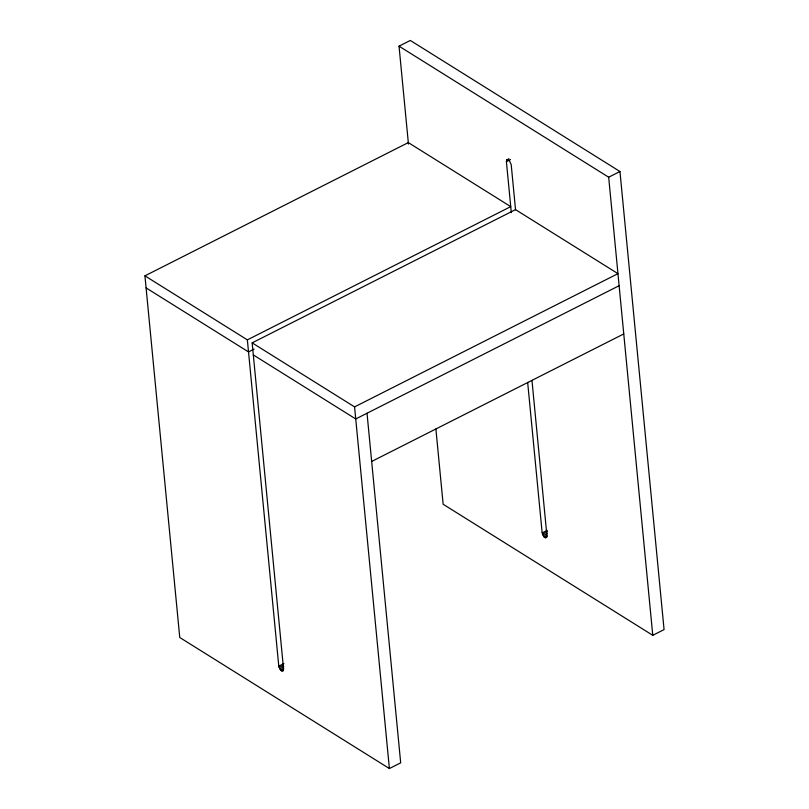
<?xml version="1.0" encoding="UTF-8"?>
<svg xmlns="http://www.w3.org/2000/svg" width="809" height="809" viewBox="0 0 809 809"><rect width="100%" height="100%" fill="white"/><g stroke="black" fill="none" stroke-linecap="round" stroke-linejoin="round"><path stroke-width="1.21" d="M511.318 212.656L506.404 161.628L506.889 159.788L508.942 158.756M408.454 144.053L399.029 46.164L410.315 40.45L619.957 171.508L664.068 629.604L652.772 635.308L443.14 504.25L435.889 428.952M144.932 275.839L408.312 142.596L510.742 206.629L247.362 339.871L144.932 275.839L179.76 637.492L389.392 768.55L400.688 762.836L367.023 413.247M506.464 160.506L508.517 159.474M506.404 161.628L510.509 159.545M252.155 342.864L515.525 209.622L617.955 273.654L354.575 406.897L252.155 342.864L283.565 669.154L283.089 670.995L282.371 671.207L280.541 670.054L278.781 666.161L247.362 339.871M254.147 349.083L248.525 351.925L146.095 287.893M399.029 46.164L608.671 177.211L619.957 171.508M619.118 285.708L355.738 418.951L253.308 354.918M371.665 461.464L623.759 333.935M278.781 666.161L283.908 663.562M531.968 380.372L546.945 535.922L546.884 537.034L545.751 537.965L543.921 536.812L542.161 532.919L547.288 530.33M279.075 667.506L283.18 665.433M542.455 534.264L547.592 531.675M279.702 668.871L283.807 666.798M543.082 535.639L547.177 533.556M280.541 670.054L283.625 668.497M543.921 536.812L546.995 535.255M281.481 670.873L283.534 669.832M544.861 537.631L546.914 536.6M506.889 159.788L509.427 160.728L511.197 164.621L515.545 209.784M608.671 177.211L652.772 635.308M527.66 382.394L542.161 532.919M354.575 406.897L389.392 768.55"/></g></svg>
